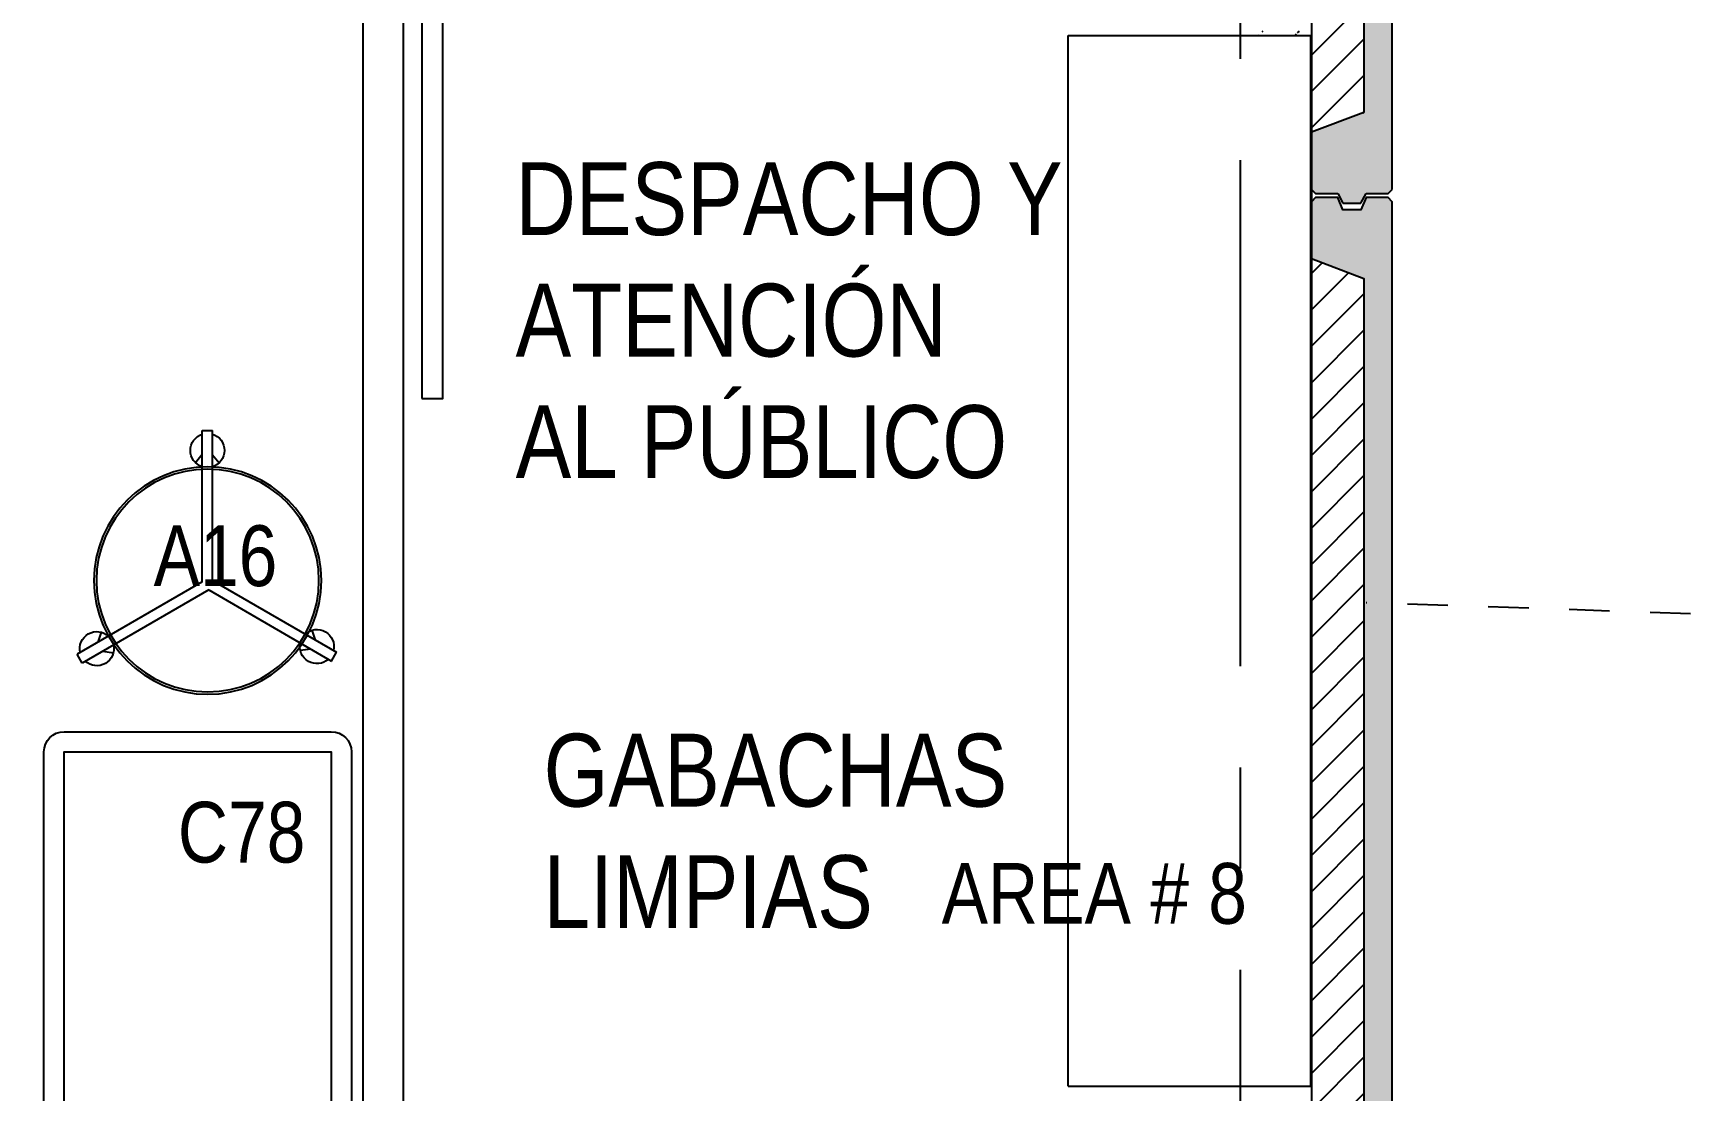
# Model space of a CAD drawing. Extents: x -28 to 149, y -33 to 76.
# Drawn here: x 53.018 to 57.14, y 4.614 to 7.226 of the extents above; entities that cross this region are included whole.
import ezdxf

# ---------------------------------------------------------------- set-up
doc = ezdxf.new("R2010")
doc.units = 0
doc.linetypes.add('CENTER', pattern=[2, 1.25, -0.25, 0.25, -0.25])
doc.linetypes.add('STYLE_01', pattern=[0.15000000000000002, 0.1, -0.05000000000000002])
doc.layers.add('01', color=1, linetype='Continuous', lineweight=25)
for name, color, linetype in [('arq-ejes-principales', 1, 'CENTER'), ('arq-equipamiento', 1, 'Continuous'), ('arq-hatch', 252, 'Continuous'), ('arq-mobiliario', 1, 'Continuous'), ('arq-paredes-liv', 3, 'Continuous'), ('arq-prefafricado', 1, 'Continuous'), ('arq-proyeccion', 251, 'STYLE_01'), ('arq-text-area', 3, 'Continuous'), ('arq-text-codigo', 1, 'Continuous'), ('arq-text-equipamiento', 2, 'Continuous')]:
    doc.layers.add(name, color=color, linetype=linetype)
doc.styles.add('dape 2', font='ARIALN.TTF', dxfattribs={"height": 2.5})

# ---------------------------------------------------------------- blocks, each defined once
blk = doc.blocks.new('A16')
at = {"ltscale": 8}
for p, q in [((-0.01099327378619819, 0.01201669716647302), (-0.01099327378619819, 0.3824236754035155)), ((0.01400672621389276, 0.00820235021001281), (0.01400672621389276, 0.3824236754035155)), ((-0.01099327378619819, 0.01201669716647302), (-0.3180556053548571, -0.1652658226232688)), ((0.01400672621389276, 0.00820235021001281), (0.3234233573052734, -0.1704394250427868)), ((-0.00179659514924424, -0.01154111140635905), (-0.3055556053548836, -0.1869164577179124)), ((-0.00179659514924424, -0.01154111140635905), (0.3109233573049589, -0.1920900601372334))]:
    blk.add_line(p, q, dxfattribs=at)
for p, q in [((0.01400672621389276, 0.3824236754035155), (-0.01099327378619819, 0.3824236754035155)), ((-0.01099327378619819, 0.3220173538636573), (-0.02788730004203899, 0.3026806610923813)), ((0.01400672621389276, 0.3232908528709686), (0.0304589850929915, 0.3026313511395529)), ((-0.2657421963522211, -0.135062661853226), (-0.2574431423151964, -0.1107636595577333)), ((0.2711099483026373, -0.1402362642727439), (0.2628108942656127, -0.1159372619772512)), ((-0.2543450788441532, -0.1573500464514836), (-0.2282272960758291, -0.1612683697246666)), ((0.2597128307945695, -0.1625236488710016), (0.2335950480262454, -0.1664419721441845)), ((-0.3055556053548836, -0.1869164577179124), (-0.3180556053548571, -0.1652658226232688)), ((0.3109233573049589, -0.1920900601372334), (0.3234233573052734, -0.1704394250427868))]:
    blk.add_line(p, q)
for radius in [0.281, 0.275]:
    blk.add_circle((0.0006881649574097537, 0.01183277573909436), radius, dxfattribs=at)
for centre, start, end in [((0.001311566759341076, 0.3330943537284838), 106.9688806461076, 253.0311193538924), ((0.001311566759341076, 0.3330943537284838), 287.5242865751407, 72.47571342485932), ((-0.2691827393603035, -0.1512574662874613), 46.96888064614845, 193.0311193539382), ((0.2745504913104924, -0.1564310687069792), 346.9688806460617, 133.0311193538516), ((-0.2691827393603035, -0.1512574662874613), 227.524286575178, 12.47571342491121), ((0.2745504913104924, -0.1564310687069792), 167.5242865750888, 312.475713424822)]:
    blk.add_arc(centre, 0.04216119687878556, start, end)
blk = doc.blocks.new('C78')
at = {"linetype": 'Continuous'}
blk.add_lwpolyline([(1.200000000000387, -0.3300000000000411, -0.4142135623732141), (1.150000000000432, -0.3799999999999957), (0.05000000000006814, -0.3799999999999955, -0.414213562373095), (1.136262177050582e-13, -0.3300000000000409), (-1.136262177050582e-13, 0.3300000000000409, -0.414213562373095), (0.04999999999984091, 0.3799999999999955), (1.149999999999977, 0.3799999999999952, -0.414213562373095), (1.199999999999932, 0.3300000000000407)], format="xyb", close=True, dxfattribs=at)
blk.add_lwpolyline([(1.150000000000659, -0.3299999999998138), (0.05000000000029552, -0.3300000000000409), (0.0499999999998409, 0.3300000000000409), (1.149999999999977, 0.3300000000000407)], close=True, dxfattribs=at)
blk = doc.blocks.new('P08A')
blk.add_lwpolyline([(1.003702593480057, 0), (1.003702593480057, 0.05223522241522005), (0, 0.05223522241522005), (0, 0)], close=True)
blk = doc.blocks.new('ASRFWR')
at = {"layer": 'arq-hatch'}
h = blk.add_hatch(color=256, dxfattribs=at)
h.paths.add_polyline_path([(88.12315297637883, 126.4748639802201), (88.05315297637958, 126.4748639802201), (88.05315297637958, 125.454826237058), (87.92315297637947, 125.4062548084861), (87.92315297637947, 125.264826237058), (87.93315297637878, 125.2548262370578), (87.98815297637907, 125.2548262370582), (88.00065297637934, 125.2308262370579), (88.04565297637896, 125.2308262370579), (88.05815297637923, 125.2548262370578), (88.11315297637907, 125.2548262370582), (88.12315297637883, 125.264826237058)])
h.paths.add_polyline_path([(88.12315297637883, 127.2524452180162), (88.11315297637998, 127.262445218016), (88.05815297638014, 127.2624452180164), (88.04844648123643, 127.2427391593845), (87.99860477707375, 127.2427391593845), (87.98815297637998, 127.2624452180164), (87.93315297637969, 127.2624452180164), (87.92315297637947, 127.2524452180158), (87.92315297637947, 127.1124452180159), (88.05315297637958, 127.0624452180157), (88.05315297637958, 126.4748639802201), (88.12315297637883, 126.4748639802201)])
h.paths.add_polyline_path([(88.1231529763993, 125.2348262370591), (88.1131529764009, 125.2448262370584), (88.0581529764006, 125.2448262370594), (88.04565297639988, 125.2148262370592), (88.00065297640026, 125.2148262370592), (87.98815297640044, 125.2448262370589), (87.9331529763997, 125.2448262370584), (87.92315297639993, 125.2348262370582), (87.92315297639948, 125.0948262370579), (88.0531529764005, 125.0448262370591), (88.05315297639959, 123.2143353170503), (88.1231529763993, 123.2143353170503)])
h = blk.add_hatch(color=256, dxfattribs=at)
h.paths.add_polyline_path([(88.12243954477341, 122.7026314484923), (88.11903125779887, 122.7060397354672), (88.05469299768069, 122.7060397354672), (88.044939544774, 122.6826314484923), (87.99993954477438, 122.6826314484928), (87.99018609186844, 122.7060397354672), (87.92584783174922, 122.7060397354672), (87.92243954477405, 122.7026314484919), (87.92243954477405, 122.562631448492), (88.05243954477416, 122.5126314484918), (88.05200986101974, 122.2887569637257), (87.88200986102, 122.2887569637257), (87.83200986101981, 122.4187569637258), (87.74714431909771, 122.4187569637258), (87.74714431909771, 122.2187569637264), (88.11243954477368, 122.2187569637264), (88.12243954477344, 122.2287569637262)])
h.paths.add_polyline_path([(88.11243954477456, 122.7126314484921), (88.05743954477472, 122.7126314484925), (88.05469299768069, 122.7060397354672), (88.11903125779887, 122.7060397354672)], flags=17)
h.paths.add_polyline_path([(87.98743954477456, 122.7126314484925), (87.93243954477427, 122.7126314484925), (87.92584783174922, 122.7060397354672), (87.99018609186844, 122.7060397354672)], flags=17)
h.paths.add_polyline_path([(87.74714431909771, 122.4187569637258), (87.69200986101994, 122.4187569637258), (87.68200986101927, 122.4087569637256), (87.68200986101927, 122.3537569637253), (87.71200986101901, 122.3412569637254), (87.71200986101947, 122.2962569637258), (87.68200986101927, 122.2837569637251), (87.68200986101972, 122.2287569637253), (87.69200986101949, 122.2187569637264), (87.74714431909771, 122.2187569637264)])
h.paths.add_polyline_path([(88.1231529763993, 123.2143353170499), (88.05315297639959, 123.2143353170499), (88.05315297640004, 122.9214929370582), (87.92315297639993, 122.8729215084867), (87.92315297640039, 122.7314929370577), (87.93315297639833, 122.7214929370583), (87.98815297639953, 122.7214929370579), (88.0006529763998, 122.697492937058), (88.04565297639988, 122.697492937058), (88.05815297640015, 122.7214929370579), (88.11315297639953, 122.7214929370583), (88.12315297639975, 122.7314929370586)])
at = {"layer": 'arq-prefafricado'}
for p, q in [((88.12315297637883, 125.264826237058), (88.12315297637883, 127.2524452180162)), ((88.05315297637958, 127.0624452180157), (88.05315297637958, 125.454826237058)), ((88.05315297637958, 125.454826237058), (87.92315297637947, 125.4062548084861)), ((87.92315297637947, 125.4062548084861), (87.92315297637947, 125.264826237058)), ((87.92315297637947, 125.264826237058), (87.93315297637878, 125.2548262370578)), ((87.93315297637878, 125.2548262370578), (87.98815297637907, 125.2548262370582)), ((87.98815297637907, 125.2548262370582), (88.00065297637934, 125.2308262370579)), ((88.04565297637896, 125.2308262370579), (88.05815297637923, 125.2548262370578)), ((88.05815297637923, 125.2548262370578), (88.11315297637907, 125.2548262370582)), ((88.11315297637907, 125.2548262370582), (88.12315297637883, 125.264826237058)), ((88.00065297637934, 125.2308262370579), (88.04565297637896, 125.2308262370579))]:
    blk.add_line(p, q, dxfattribs=at)
blk.add_lwpolyline([(88.11315297639953, 122.7214929370583), (88.1231529763993, 122.7314929370581), (88.1231529763993, 125.2348262370587), (88.11315297640044, 125.2448262370584), (88.0581529764006, 125.2448262370589), (88.04565297639988, 125.2148262370587), (88.00065297640026, 125.2148262370592), (87.98815297640044, 125.2448262370589), (87.93315297640015, 125.2448262370589), (87.92315297639993, 125.2348262370582), (87.92315297639993, 125.0948262370584), (88.05315297640004, 125.0448262370582), (88.05315297640004, 122.9214929370582), (87.92315297639993, 122.8729215084863), (87.92315297639993, 122.7314929370581), (87.93315297639924, 122.7214929370579), (87.98815297639953, 122.7214929370583), (88.0006529763998, 122.697492937058), (88.04565297639942, 122.697492937058), (88.0581529763997, 122.7214929370579)], close=True, dxfattribs=at)

msp = doc.modelspace()

# ---------------------------------------------------------------- hatches: boundary and pattern name
at = {"layer": 'arq-hatch'}
h = msp.add_hatch(dxfattribs=at)
h.set_pattern_fill('LINE', color=8, scale=0.02, angle=45, style=0)
h.set_pattern_definition([(45, (56.22398199809368, 4.974058382861983), (-0.04490128060534576, 0.04490128060534577), [])])
h.paths.add_polyline_path([(56.30600865730202, 6.619962256844786), (56.17600865730191, 6.669962256844968), (56.17600865730191, 4.448057528272869), (56.30600865730202, 4.496628956844773)])
h.paths.add_polyline_path([(56.30529522567613, 4.087767468278415), (56.17600865730191, 4.13749307149941), (56.17600865730191, 3.993798961411528), (56.08490170426827, 3.993798961411528), (56.13486554192197, 3.863892983512272), (56.30486554192171, 3.863892983512272)])
h.paths.add_polyline_path([(55.77347672575435, 3.993798961411528), (53.93223593912932, 3.993798961411528), (53.93223593912932, 3.863798961411419), (54.14479618871066, 3.863798961411419), (55.17336761728212, 3.8637989614096), (55.72490529718245, 3.863798961411419)])
h.paths.add_polyline_path([(53.93223593912932, 3.993798961411528), (53.83223593912933, 3.993798961411528), (53.83223593912933, 3.863798961411419), (53.93223593912932, 3.863798961411419)])
h.paths.add_polyline_path([(53.83223593912933, 3.993798961411528), (53.54321875355255, 3.993798961411528), (53.59321875355273, 3.863798961411419), (53.83223593912933, 3.863798961411419)])
h.paths.add_polyline_path([(-0.1775675511737447, 4.530301499119588), (-0.3075675511738538, 4.480301499119406), (-0.3075675511740247, 4.281175755253856), (-0.1775675511737447, 4.281175755253856)])
h.paths.add_polyline_path([(-0.1775675511737447, 4.281175755253856), (-0.3075675511740247, 4.281175755253856), (-0.3075675511741319, 4.156248674855462), (-0.1775675511737447, 4.156248674855462)])
h.paths.add_polyline_path([(1.37251321419285e-13, 4.080301499119315), (-0.1775675511737447, 4.080301499119315), (-0.1775675511737447, 4.156248674855462), (-0.3075675511741319, 4.156248674855462), (-0.3075675511743086, 3.950301499119206), (1.373623437217475e-13, 3.950301499119206)])
h.paths.add_polyline_path([(0.2724324488256187, 4.080301499119315), (1.37251321419285e-13, 4.080301499119315), (1.373623437217475e-13, 3.950301499119206), (0.2224324488254368, 3.950301499119206)])
h.paths.add_polyline_path([(10.31379033288275, 5.619865962700397), (8.257142611808199, 5.623766266041931), (8.277230645562263, 5.570001234524184), (8.771615710164546, 5.570001234524184), (9.800187138736014, 5.570001234525094), (10.29461159127646, 5.570001234524184)])
h.paths.add_polyline_path([(10.34461166678732, 5.700001430852073), (8.228659216990359, 5.700001234524294), (8.257142611808199, 5.623766266041931), (10.31379033288275, 5.619865962700397)])
h.paths.add_polyline_path([(12.77186041000926, 5.70000165606335), (10.65600032329583, 5.700001459744141), (10.6862049361635, 5.619159701775529), (12.73926984729565, 5.615266193008217)])
h.paths.add_polyline_path([(12.73926984729565, 5.615266193008217), (10.6862049361635, 5.619159701775529), (10.70457183601598, 5.57000123452373), (11.19895690061826, 5.57000123452373), (12.22745637034701, 5.570001234524639), (12.22745637034701, 5.570054729545831), (12.72188082288699, 5.570054729545831)])
h.paths.add_polyline_path([(13.10000806253763, 5.700001686510395), (13.08326947076065, 5.700001684957312), (13.10000806669441, 5.655201325252637)])
h.paths.add_polyline_path([(56.30600865728155, 8.637581237802323), (56.17539999976537, 8.68781533684715), (56.17539999976537, 8.115932301673467), (56.17539999976537, 8.099932301673448), (56.17539999976537, 8.050000016309607), (56.30600865728155, 8.050000016309607)])
h.paths.add_polyline_path([(56.30600865728155, 8.050000016309607), (56.17539999976537, 8.050000016309607), (56.17539999976537, 7.231248674855436), (55.99999999999969, 7.231248674855436), (56.17500000058232, 7.225637476233731), (55.99999999999969, 7.220026277685955), (56.17500000058114, 7.220026277674677), (56.17500000053065, 6.981013967508702), (56.30600865728155, 7.029962256844641)])
h.paths.add_polyline_path([(49.64607865073343, 35.07997706555039), (48.55731647327632, 35.07997706555039), (48.50874504470469, 34.94997706555102), (49.64607865073343, 34.94997706555084)])
h.paths.add_polyline_path([(50.57969741898926, 35.07997706555039), (49.64607865073343, 35.07997706555039), (49.64607865073343, 34.94997706555084), (50.62969741898929, 34.94997706555068)])
h.paths.add_polyline_path([(51.07886280582277, 35.07997706555039), (50.9882688475622, 35.07997706555039), (50.93969741899043, 34.94997706555063), (51.07886280582277, 34.94997706555061)])
h.paths.add_polyline_path([(51.2289076984398, 35.07997706555039), (51.07886280582277, 35.07997706555039), (51.07886280582277, 34.94997706555061), (51.22890797345813, 34.94997706555059)])
h.paths.add_polyline_path([(53.00564979327594, 35.07997706555039), (51.2289076984398, 35.07997706555039), (51.22890797345813, 34.94997706555059), (53.05564979327612, 34.94997706555031)])
h.paths.add_polyline_path([(20.51059059327002, 35.07997706555221), (19.99999814152908, 35.07997706555267), (19.99999814152908, 34.95017315362563), (20.51059059327001, 34.95017315362558)])
h.paths.add_polyline_path([(19.99999814152908, 35.07997706555267), (19.48201916469855, 35.07997706555312), (19.48201916469854, 34.95017315362568), (19.99999814152908, 34.95017315362563)])
h.paths.add_polyline_path([(42.08602666783047, 35.07997706555318), (41.05745523925901, 35.07997706555227), (41.05745523925901, 34.94997706555125), (42.08602666783047, 34.94997706555125)])
h.paths.add_polyline_path([(41.05745523925901, 35.07997706555136), (40.56303078671902, 35.07997706555136), (40.51303078671884, 34.94997706555125), (41.05745523925901, 34.94997706555125)])
h.paths.add_polyline_path([(42.58041173243276, 35.07997706555136), (42.08602666783047, 35.07997706555136), (42.08602666783047, 34.94997706555125), (42.62898316100466, 34.94997706555125)])
edge = h.paths.add_edge_path()
edge.add_line((34.57961790846905, 35.07997706555039), (34.39999998491088, 35.07997706557041))
edge.add_arc((34.39999998491088, 34.97997706557041), 0.1000000000000014, 90, 179.9999796695891)
edge.add_line((34.29999998491089, 34.97997710105367), (34.2999999742659, 34.94997706555029))
edge.add_line((34.2999999742659, 34.94997706555029), (34.62818933704096, 34.94997706555029))
edge.add_line((34.62818933704096, 34.94997706555029), (34.57961790846905, 35.07997706555039))
h.paths.add_polyline_path([(37.00557028275573, 35.07997706555039), (34.98818933704199, 35.07997706555039), (34.93818933704181, 34.94997706555029), (37.05414171132764, 34.94997706555029)])
h.paths.add_polyline_path([(39.43727672187918, 35.07997706555039), (37.41414171132867, 35.07997706555039), (37.36414171132849, 34.94997706555029), (39.48584815045108, 34.94997706555029)])
h.paths.add_polyline_path([(18.57302956231302, 35.08017315362565), (17.39987297742424, 35.08017315362565), (17.39987297742421, 34.95017315362587), (18.62160099088484, 34.95017315362576)])
h.paths.add_polyline_path([(19.48201916469855, 35.0799770655513), (18.98763410009627, 35.0799770655513), (18.93913593520056, 34.95017315362573), (19.48201916469854, 34.95017315362568)])
h.paths.add_polyline_path([(20.97314187190466, 35.0799770655513), (20.51059059327002, 35.0799770655513), (20.51059059327001, 34.95017315362558), (20.97314187190466, 34.95017315362554)])
h.paths.add_polyline_path([(8.51078850153818, 34.94997705460094), (8.559359934201375, 35.07997706555128), (10.57924069625454, 35.07997706555128), (10.62924069625472, 34.94997706555117)])
edge = h.paths.add_edge_path()
edge.add_line((10.94174080544213, 34.94997686622577), (10.99031230848725, 35.07997706555128))
edge.add_line((10.99031230848725, 35.07997706555128), (13.00769325420099, 35.07997706555128))
edge.add_line((13.00769325420099, 35.07997706555128), (13.03269325420109, 35.01497706555122))
edge.add_line((13.03269325420109, 35.01497706555122), (13.05769325420118, 34.94997706555117))
edge.add_line((13.05769325420118, 34.94997706555117), (10.94174087991535, 34.94997706555117))

# ---------------------------------------------------------------- linework, layer by layer
at = {"layer": '01'}
msp.add_line((56.17600865728144, 8.687581237802505), (56.17600865730191, 3.993798961411528), dxfattribs=at)
at = {"layer": 'arq-ejes-principales'}
msp.add_line((55.99999999999974, 36.91275821203831), (55.99999999999968, -2.67906063219958), dxfattribs=at)
at = {"layer": 'arq-mobiliario', "color": 8}
for p, q in [((55.57500000074833, 7.220026277713345), (56.17500000058114, 7.220026277674677)), ((55.57500000041608, 4.625309442767829), (55.57500000076225, 7.220026277713345)), ((56.17500000003304, 4.625309442740551), (56.17500000058114, 7.220026277674677)), ((55.57500000046019, 4.625309442767829), (56.17500000011619, 4.625309442740551))]:
    msp.add_line(p, q, dxfattribs=at)
at = {"layer": 'arq-paredes-liv'}
for p, q in [((53.83223593912935, 8.829066128928787), (53.83223593912933, 3.863798961411419)), ((53.93223593912933, 8.829066128928787), (53.93223593912932, 3.863798961411419))]:
    msp.add_line(p, q, dxfattribs=at)
at = {"layer": 'arq-proyeccion'}
msp.add_line((62.3097294247403, 5.613609288487673), (56.31137889164273, 5.819617359084276), dxfattribs=at)

# ---------------------------------------------------------------- block references
at = {"layer": 'arq-equipamiento', "rotation": 270}
for name, p in [('P08A', (53.97774137215793, 7.327349611006099)), ('C78', (53.42419308052188, 5.500862957402894))]:
    msp.add_blockref(name, p, dxfattribs=at)
at = {"layer": 'arq-equipamiento', "xscale": -1}
msp.add_blockref('A16', (53.44943545044719, 5.862461411855556), dxfattribs=at)
at = {"layer": 'arq-hatch', "color": 2}
msp.add_blockref('ASRFWR', (-31.74714431909803, -118.4248639802134), dxfattribs=at)

# ---------------------------------------------------------------- texts
at = {"layer": 'arq-text-area', "char_height": 0.18, "width": 1.54150656494653, "attachment_point": 1, "style": 'dape 2'}
for s, insert in [('DESPACHO Y \\PATENCIÓN \\PAL PÚBLICO', (54.20972405659176, 6.907521114457296)), ('\\PGABACHAS LIMPIAS', (54.27877514162855, 5.795949525790462))]:
    msp.add_mtext(s, dxfattribs=dict(at, insert=insert))
at = {"layer": 'arq-text-codigo', "style": 'dape 2'}
msp.add_text('AREA # 8', height=0.15, dxfattribs=at).set_placement((55.26237344562372, 5.026560519728378))
at = {"layer": 'arq-text-equipamiento', "color": 2, "char_height": 0.15, "width": 0.4480303216639641, "attachment_point": 1, "style": 'dape 2'}
for s, insert in [('A16', (53.31520373458027, 6.010555857270532)), ('C78', (53.37509079691386, 5.327776701027062))]:
    msp.add_mtext(s, dxfattribs=dict(at, insert=insert))

doc.saveas('drawing.dxf')
